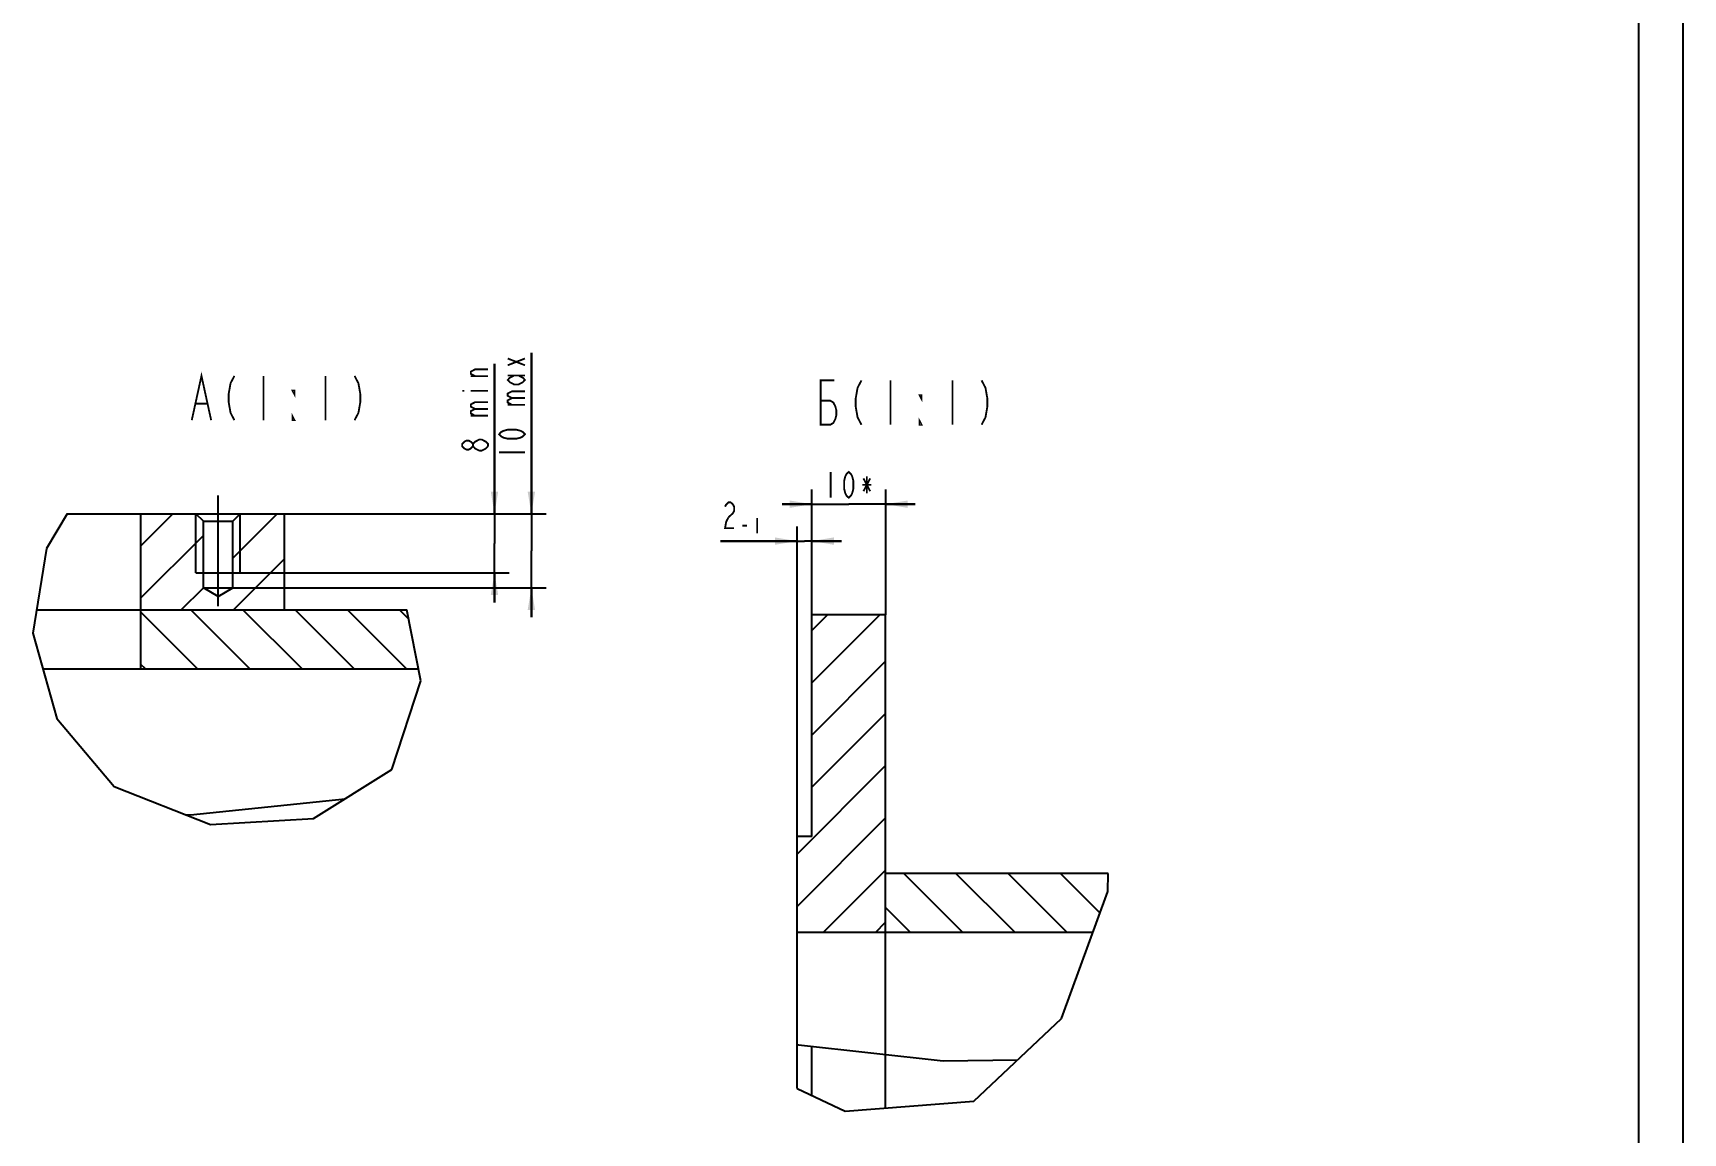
# Model space of a CAD drawing. Header units: millimetres. Extents: x 0 to 841, y 0 to 594.
# Drawn here: x 617.5 to 841, y 148 to 297 of the extents above; entities that cross this region are included whole.
import ezdxf

# ---------------------------------------------------------------- set-up
doc = ezdxf.new("R2010")
doc.units = ezdxf.units.MM
doc.header["$LTSCALE"] = 46.255
doc.linetypes.add('CENTER', pattern=[0.6, 0.375, -0.075, 0.075, -0.075])
doc.layers.get('0').update_dxf_attribs({"linetype": 'CONTINUOUS'})
doc.layers.add('ALL_AXIS', color=7, linetype='CONTINUOUS')
doc.layers.add('ALL_DIMENSIONS', color=7, linetype='CONTINUOUS')
doc.styles.get("Standard").update_dxf_attribs({"font": 'txt', "width": 0.7})
doc.dimstyles.new('DIMSTYLE_11', dxfattribs={"dimtxt": 3.5, "dimasz": 3, "dimexe": 0.18, "dimexo": 0.0625, "dimgap": 0.09, "dimtad": 1, "dimdec": 5, "dimdsep": 46, "dimtxsty": 'STANDARD', "dimblk": '_FILLED', "dimblk1": '_FILLED', "dimblk2": '_FILLED', "dimcen": 0.09, "dimadec": 0, "dimazin": 0, "dimtp": 0.2, "dimtm": 0.2, "dimtfac": 1, "dimtdec": 5, "dimtofl": 0, "dimtmove": 0, "dimatfit": 3, "dimldrblk": '_FILLED', "dimfxl": 1, "dimtolj": 1, "dimarcsym": 0})
doc.dimstyles.new('DIMSTYLE_12', dxfattribs={"dimtxt": 3.5, "dimasz": 3, "dimexe": 0.18, "dimexo": 0.0625, "dimgap": 0.09, "dimtad": 1, "dimdec": 5, "dimdsep": 46, "dimtxsty": 'STANDARD', "dimblk": '_FILLED', "dimblk1": '_FILLED', "dimblk2": '_FILLED', "dimcen": 0.09, "dimadec": 0, "dimazin": 0, "dimtol": 1, "dimtm": 1, "dimtfac": 0.6, "dimtdec": 5, "dimtofl": 0, "dimtmove": 0, "dimatfit": 3, "dimldrblk": '_FILLED', "dimfxl": 1, "dimtolj": 1, "dimarcsym": 0})
doc.dimstyles.new('DIMSTYLE_5', dxfattribs={"dimtxt": 3.5, "dimasz": 3, "dimexe": 0.18, "dimexo": 0.0625, "dimgap": 0.09, "dimtad": 1, "dimdsep": 46, "dimtxsty": 'STANDARD', "dimblk": '_FILLED', "dimblk1": '_FILLED', "dimblk2": '_FILLED', "dimcen": 0.09, "dimadec": 0, "dimazin": 0, "dimtp": 0.2, "dimtm": 0.2, "dimtfac": 1, "dimtofl": 0, "dimtmove": 0, "dimatfit": 3, "dimldrblk": '_FILLED', "dimfxl": 1, "dimtolj": 1, "dimarcsym": 0})

# ---------------------------------------------------------------- blocks, each defined once
blk = doc.blocks.new('_FILLED')
at = {"color": 0, "linetype": 'ByBlock'}
blk.add_solid([(0, 0), (-1, 0.167), (-1, -0.167)], dxfattribs=at)
blk = doc.blocks.new('*D8')
at = {"layer": 'ALL_DIMENSIONS', "color": 2, "linetype": 'Continuous'}
for p, q in [((685.01, 231.87), (685.01, 253.68)), ((685.01, 253.68), (685.01, 226.87)), ((645.58, 231.87), (687.01, 231.87)), ((685.01, 217.87), (685.01, 226.87)), ((644.58, 221.87), (687.01, 221.87)), ((685.01, 221.87), (685.01, 217.87))]:
    blk.add_line(p, q, dxfattribs=at)
at = {"layer": 'ALL_DIMENSIONS', "color": 2, "linetype": 'Continuous', "xscale": 3, "yscale": 3, "zscale": 3}
for p, rotation in [((685.01, 231.87), 270), ((685.01, 221.87), 90)]:
    blk.add_blockref('_FILLED', p, dxfattribs=dict(at, rotation=rotation))
blk = doc.blocks.new('*D24')
at = {"layer": 'ALL_DIMENSIONS', "color": 2, "linetype": 'Continuous'}
for p, q in [((680.01, 231.87), (680.01, 252.21)), ((680.01, 252.21), (680.01, 227.87)), ((651.58, 231.87), (682.01, 231.87)), ((680.01, 219.87), (680.01, 227.87)), ((645.58, 223.87), (682.01, 223.87)), ((680.01, 223.87), (680.01, 219.87))]:
    blk.add_line(p, q, dxfattribs=at)
at = {"layer": 'ALL_DIMENSIONS', "color": 2, "linetype": 'Continuous', "xscale": 3, "yscale": 3, "zscale": 3}
for p, rotation in [((680.01, 231.87), 270), ((680.01, 223.87), 90)]:
    blk.add_blockref('_FILLED', p, dxfattribs=dict(at, rotation=rotation))
blk = doc.blocks.new('*D25')
at = {"layer": 'ALL_DIMENSIONS', "color": 2, "linetype": 'Continuous'}
for p, q in [((721, 228.18), (710.63, 228.18)), ((710.63, 228.18), (722, 228.18)), ((721, 188.18), (721, 230.18)), ((727, 228.18), (722, 228.18)), ((723, 218.18), (723, 230.18)), ((723, 228.18), (727, 228.18))]:
    blk.add_line(p, q, dxfattribs=at)
at = {"layer": 'ALL_DIMENSIONS', "color": 2, "linetype": 'Continuous', "xscale": 3, "yscale": 3, "zscale": 3}
blk.add_blockref('_FILLED', (721, 228.18), dxfattribs=at)
at = {"layer": 'ALL_DIMENSIONS', "color": 2, "linetype": 'Continuous', "xscale": 3, "yscale": 3, "zscale": 3, "rotation": 180}
blk.add_blockref('_FILLED', (723, 228.18), dxfattribs=at)
blk = doc.blocks.new('*D26')
at = {"layer": 'ALL_DIMENSIONS', "color": 2, "linetype": 'Continuous'}
for p, q in [((723, 218.18), (723, 235.18)), ((733, 218.18), (733, 235.18)), ((723, 233.18), (719, 233.18)), ((719, 233.18), (728, 233.18)), ((737, 233.18), (728, 233.18)), ((733, 233.18), (737, 233.18))]:
    blk.add_line(p, q, dxfattribs=at)
at = {"layer": 'ALL_DIMENSIONS', "color": 2, "linetype": 'Continuous', "xscale": 3, "yscale": 3, "zscale": 3}
blk.add_blockref('_FILLED', (723, 233.18), dxfattribs=at)
at = {"layer": 'ALL_DIMENSIONS', "color": 2, "linetype": 'Continuous', "xscale": 3, "yscale": 3, "zscale": 3, "rotation": 180}
blk.add_blockref('_FILLED', (733, 233.18), dxfattribs=at)

msp = doc.modelspace()

# ---------------------------------------------------------------- linework, layer by layer
at = {"color": 7, "linetype": 'Continuous'}
for p, q in [((841, 0), (841, 594)), ((835, 5), (835, 589)), ((622.1433303, 231.867125), (619.3101991, 227.1709454)), ((622.1433303, 231.867125), (651.5794698, 231.867125)), ((632.0794698, 231.867125), (632.0794698, 210.867125)), ((640.5794698, 230.867125), (639.5794698, 231.867125)), ((640.5794698, 221.867125), (640.5794698, 230.867125)), ((640.5794698, 230.867125), (644.5794698, 230.867125)), ((644.5794698, 230.867125), (645.5794698, 231.867125)), ((644.5794698, 221.867125), (644.5794698, 230.867125)), ((651.5794698, 218.867125), (651.5794698, 231.867125)), ((619.3101991, 227.1709454), (617.5025594, 215.7085913)), ((639.5794698, 223.867125), (645.5794698, 223.867125)), ((642.5794698, 220.6654038), (640.5794698, 221.867125)), ((640.5794698, 221.867125), (644.5794698, 221.867125)), ((642.5794698, 220.6654038), (644.5794698, 221.867125)), ((618.0006675, 218.867125), (668.1344403, 218.867125)), ((670.0135606, 209.2326594), (668.1344403, 218.867125)), ((722.9975775, 188.1772377), (722.9975775, 218.1772377)), ((732.9975775, 218.1772377), (722.9975775, 218.1772377)), ((732.9975775, 151.4081679), (732.9975775, 218.1772377)), ((617.5025594, 215.7085913), (620.7251966, 204.1622843)), ((618.853839, 210.867125), (669.6947721, 210.867125)), ((666.1017883, 197.2550113), (670.0135606, 209.2326594)), ((620.7251966, 204.1622843), (628.5151019, 194.9537856)), ((655.4946084, 190.6121002), (666.1017883, 197.2550113)), ((628.5151019, 194.9537856), (641.5445495, 189.8178272)), ((638.8306295, 191.1060929), (659.7747871, 193.2926286)), ((638.1620229, 191.1511543), (638.8306295, 191.1060929)), ((641.5445495, 189.8178272), (655.4946084, 190.6121002)), ((720.9975775, 154.0445086), (720.9975775, 188.1772377)), ((722.9975775, 188.1772377), (720.9975775, 188.1772377)), ((763.1209409, 183.1772377), (732.9975775, 183.1772377)), ((763.1139272, 180.7353089), (763.1209409, 183.1772377)), ((756.8199268, 163.5186745), (763.1139272, 180.7353089)), ((761.0820259, 175.1772377), (720.9975775, 175.1772377)), ((744.9492601, 152.3333357), (756.8199268, 163.5186745)), ((720.9975775, 160.0024803), (721.1808619, 159.9430303)), ((721.1808619, 159.9430303), (740.8077584, 157.7992313)), ((722.9975775, 153.1011464), (722.9975775, 159.7445948)), ((740.8077582, 157.7992317), (750.8608152, 157.9035997)), ((720.9975775, 154.0445086), (727.4905894, 150.9818774)), ((727.4905894, 150.9818774), (744.9492601, 152.3333357))]:
    msp.add_line(p, q, dxfattribs=at)
at = {"color": 2, "linetype": 'Continuous'}
for p, q in [((632.0794698, 227.5144028), (636.432192, 231.867125)), ((639.5794698, 223.867125), (639.5794698, 231.867125)), ((644.5794698, 225.8722596), (650.5743429, 231.867125)), ((645.5794698, 223.867125), (645.5794698, 231.867125)), ((632.0794698, 220.4433274), (640.5794698, 228.9433274)), ((644.6453878, 218.867125), (651.5794698, 225.8011918)), ((637.5743429, 218.867125), (640.5794698, 221.8722596)), ((639.8052999, 210.867125), (632.0794698, 218.5929703)), ((646.8764059, 210.867125), (638.8764059, 218.867125)), ((653.9474508, 210.867125), (645.9474508, 218.867125)), ((661.0184957, 210.867125), (653.0184957, 218.867125)), ((668.0896017, 210.867125), (660.0896017, 218.867125)), ((668.3703905, 217.6573811), (667.1606466, 218.867125)), ((722.9975775, 216.0552895), (725.1195258, 218.1772377)), ((722.9975775, 208.984214), (732.1905707, 218.1772377)), ((632.734255, 210.867125), (632.0794698, 211.5219025)), ((722.9975775, 201.9131539), (732.9975775, 211.9131539)), ((722.9975775, 194.8420784), (732.9975775, 204.8420784)), ((720.9975775, 185.7710182), (732.9975775, 197.7710182)), ((720.9975775, 178.6999504), (732.9975775, 190.6999504)), ((724.5459174, 175.1772377), (732.9975775, 183.6288826)), ((743.4467352, 175.1772377), (735.4467352, 183.1772377)), ((750.5177802, 175.1772377), (742.5177802, 183.1772377)), ((757.5888861, 175.1772377), (749.5888861, 183.1772377)), ((762.039862, 177.7973067), (756.659931, 183.1772377)), ((736.3756293, 175.1772377), (732.9975775, 178.55532)), ((731.6170233, 175.1772377), (732.9975775, 176.5578148))]:
    msp.add_line(p, q, dxfattribs=at)
at = {"color": 2, "linetype": 'Continuous', "const_width": 0.25}
for points in [[(639.0093448, 244.5561763), (640.3218674, 250.5561805), (641.6343386, 244.5561763)], [(644.7843415, 250.5561805), (644.2593325, 249.5561841), (643.9968793, 248.0561766), (643.9968793, 247.0561802), (644.2593325, 245.5561984), (644.7843415, 244.5561763)], [(648.7218579, 250.5561805), (648.7218579, 244.5561763)], [(657.1218484, 250.5561805), (657.1218484, 244.5561763)], [(661.0593649, 250.5561805), (661.5843739, 249.5561841), (661.8468784, 248.0561766), (661.8468784, 247.0561802), (661.5843739, 245.5561984), (661.0593649, 244.5561763)], [(652.9218788, 248.5561877), (652.9218788, 248.0561766), (652.6593743, 248.5561877), (652.9218788, 248.5561877)], [(724.2060223, 247.1942081), (725.5185449, 247.1942081), (725.9123017, 246.9442025), (726.1748062, 246.4442172), (726.3060585, 245.9442061), (726.3060585, 245.1942152), (726.1748062, 244.6942042), (725.9123017, 244.1942188), (725.5185449, 243.9442133), (724.2060223, 243.9442133), (724.2060223, 249.9442175), (726.043554, 249.9442175)], [(729.7185145, 249.9442175), (729.1935568, 248.9442211), (728.9310523, 247.4442136), (728.9310523, 246.4442172), (729.1935568, 244.9442097), (729.7185145, 243.9442133)], [(733.6560309, 249.9442175), (733.6560309, 243.9442133)], [(742.0560215, 249.9442175), (742.0560215, 243.9442133)], [(745.9935379, 249.9442175), (746.5185469, 248.9442211), (746.7810515, 247.4442136), (746.7810515, 246.4442172), (746.5185469, 244.9442097), (745.9935379, 243.9442133)], [(639.5343538, 246.8061747), (641.1093296, 246.8061747)], [(737.8560519, 247.944199), (737.8560519, 247.4442136), (737.5935474, 247.944199), (737.8560519, 247.944199)], [(652.9218788, 244.5561763), (652.6593743, 244.5561763), (652.6593743, 245.0561873), (652.9218788, 244.5561763)], [(737.8560519, 243.9442133), (737.5935474, 243.9442133), (737.5935474, 244.4442243), (737.8560519, 243.9442133)]]:
    msp.add_lwpolyline(points, dxfattribs=at)
at = {"layer": 'ALL_AXIS', "color": 7, "linetype": 'CENTER'}
msp.add_line((642.5794698, 219.367125), (642.5794698, 234.367125), dxfattribs=at)
at = {"layer": 'ALL_DIMENSIONS', "color": 2, "linetype": 'Continuous', "const_width": 0.25}
for points in [[(681.8052292, 251.9964649), (684.1385628, 252.9152307)], [(684.1385628, 251.9964649), (681.8052292, 252.9152307)], [(677.388542, 250.5240989), (676.8052214, 250.8303371), (676.8052214, 251.1366009), (677.388542, 251.4428391), (679.138555, 251.4428391)], [(679.138555, 250.5240989), (676.8052214, 250.5240989)], [(683.263582, 250.6183418), (683.8469025, 250.3121037), (684.1385628, 250.0058398), (683.8469025, 249.6996017), (683.263582, 249.3933379), (682.6802101, 249.3933379), (682.0968895, 249.6996017), (681.8052292, 250.0058398), (682.0968895, 250.3121037), (682.6802101, 250.6183418)], [(681.8052292, 250.6183418), (684.1385628, 250.6183418)], [(675.6385803, 248.5334739), (675.9302406, 248.5334739)], [(676.8052214, 248.5334739), (679.138555, 248.5334739)], [(682.3885498, 247.5558576), (681.8052292, 247.8620957), (681.8052292, 248.1683339), (682.3885498, 248.4745977), (684.1385628, 248.4745977)], [(677.388542, 246.0834659), (676.8052214, 246.3897298), (676.8052214, 246.6959679), (677.388542, 247.0022318), (679.138555, 247.0022318)], [(677.388542, 245.1647258), (676.8052214, 245.470964), (676.8052214, 245.7772278), (677.388542, 246.0834659), (679.138555, 246.0834659)], [(682.3885498, 246.6370918), (681.8052292, 246.9433556), (681.8052292, 247.2495938), (682.3885498, 247.5558576), (684.1385628, 247.5558576)], [(681.8052292, 246.6370918), (684.1385628, 246.6370918)], [(676.8052214, 245.1647258), (679.138555, 245.1647258)], [(677.0968817, 241.0303567), (676.8052214, 240.7240928), (676.5135612, 240.5709738), (676.2219009, 240.5709738), (675.9302406, 240.7240928), (675.6385803, 241.0303567), (675.6385803, 241.3365948), (675.9302406, 241.6428586), (676.2219009, 241.7959777), (676.5135612, 241.7959777), (676.8052214, 241.6428586), (677.0968817, 241.3365948)], [(677.9719139, 240.4178547), (677.388542, 240.7240928), (677.0968817, 241.0303567), (677.0968817, 241.3365948), (677.388542, 241.6428586)], [(677.388542, 241.6428586), (677.9719139, 241.9490968), (678.2635742, 241.9490968)], [(678.2635742, 241.9490968), (678.8468947, 241.6428586), (679.138555, 241.3365948), (679.138555, 241.0303567)], [(684.1385628, 242.6558417), (683.8469025, 242.3496035), (683.5552422, 242.1964588), (682.9718704, 242.0433397), (681.8052292, 242.0433397), (681.2219087, 242.1964588), (680.9302484, 242.3496035), (680.6385368, 242.6558417), (680.9302484, 242.9621055), (681.2219087, 243.1152246), (681.8052292, 243.2683437), (682.9718704, 243.2683437), (683.5552422, 243.1152246), (683.8469025, 242.9621055), (684.1385628, 242.6558417)], [(678.8468947, 240.7240928), (678.2635742, 240.4178547), (677.9719139, 240.4178547)], [(679.138555, 241.0303567), (678.8468947, 240.7240928)], [(680.6385368, 240.2058338), (684.1385628, 240.2058338)], [(725.547598, 237.5522488), (725.547598, 234.0522485)], [(727.9975546, 234.0522485), (727.6913165, 234.3439088), (727.5381974, 234.635569), (727.3850783, 235.2189153), (727.3850783, 236.385582), (727.5381974, 236.9689026), (727.6913165, 237.2605629), (727.9975546, 237.5522488), (728.3038441, 237.2605629), (728.4569632, 236.9689026), (728.6100823, 236.385582), (728.6100823, 235.2189153), (728.4569632, 234.635569), (728.3038441, 234.3439088), (727.9975546, 234.0522485)], [(730.4475626, 236.9689026), (730.4475626, 234.635569)], [(729.8350862, 235.8022358), (731.0600902, 235.8022358)], [(729.9882053, 234.9272293), (730.9069711, 236.6772423)], [(729.9882053, 236.6772423), (730.9069711, 234.9272293)], [(711.2423851, 232.8439013), (711.3955042, 233.1355616), (711.7017424, 233.4272475), (712.0080319, 233.4272475), (712.31427, 233.1355616), (712.4673891, 232.8439013), (712.4673891, 232.2605807), (712.31427, 231.9688948), (711.7017424, 231.3855742)], [(711.7017424, 231.3855742), (711.3955042, 230.802228), (711.2423851, 229.9272472), (712.4673891, 229.9272472)], [(713.6048745, 230.2772446), (714.2349058, 230.2772446)], [(715.5998882, 231.327237), (715.5998882, 229.2272266)]]:
    msp.add_lwpolyline(points, dxfattribs=at)

# ---------------------------------------------------------------- dimensions: what is measured, and where the dimension line sits
at = {"layer": 'ALL_DIMENSIONS', "color": 2, "linetype": 'Continuous'}
for base, p1, p2, angle, text, dimstyle, picture, middle in [((685.0135606, 221.867125), (645.5794698, 231.867125), (644.5794698, 221.867125), 270, '<> max', 'DIMSTYLE_5', '*D8', (684.1385606, 238.9808466)), ((680.0135606, 231.867125), (645.5794698, 223.867125), (651.5794698, 231.867125), 90, '<> min', 'DIMSTYLE_11', '*D24', (679.1385606, 239.9584724))]:
    dim = msp.add_linear_dim(base=base, p1=p1, p2=p2, angle=angle, text=text, dimstyle=dimstyle, dxfattribs=at)
    dim.commit()
    dim.dimension.update_dxf_attribs({"geometry": picture, "text_midpoint": middle, "dimtype": 160})
dim = msp.add_linear_dim(base=(732.9975775, 233.1772377), p1=(722.9975775, 218.1772377), p2=(732.9975775, 218.1772377), text='<>*', dimstyle='DIMSTYLE_11', dxfattribs=at)
dim.commit()
dim.dimension.update_dxf_attribs({"geometry": '*D26', "text_midpoint": (724.3225775, 234.0522377), "dimtype": 160})
dim = msp.add_linear_dim(base=(722.9975775, 228.1772377), p1=(720.9975775, 188.1772377), p2=(722.9975775, 218.1772377), dimstyle='DIMSTYLE_12', dxfattribs=at)
dim.commit()
dim.dimension.update_dxf_attribs({"geometry": '*D25', "text_midpoint": (710.6298856, 229.9272377), "dimtype": 160})

doc.saveas('drawing.dxf')
